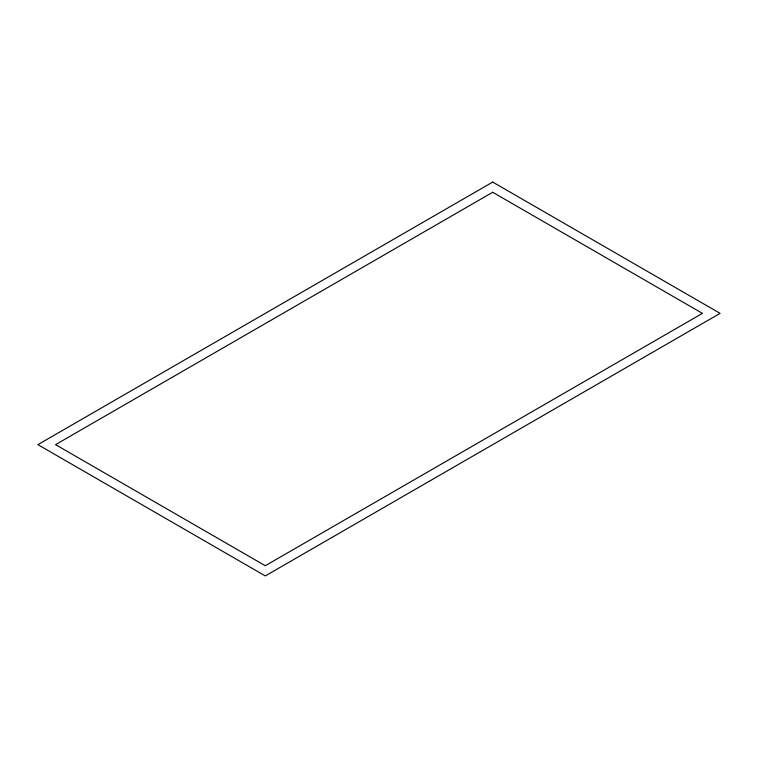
<?xml version="1.0" encoding="UTF-8"?>
<svg xmlns="http://www.w3.org/2000/svg" width="758" height="758" viewBox="0 0 758 758"><rect width="100%" height="100%" fill="white"/><g stroke="black" fill="none" stroke-linecap="round" stroke-linejoin="round"><path stroke-width="1.14" d="M492.7 182.072L37.9 444.643L265.3 575.928L720.1 313.357L492.7 182.072M492.7 192.267L55.561 444.643L265.3 565.733L702.439 313.357L492.7 192.267"/></g></svg>
